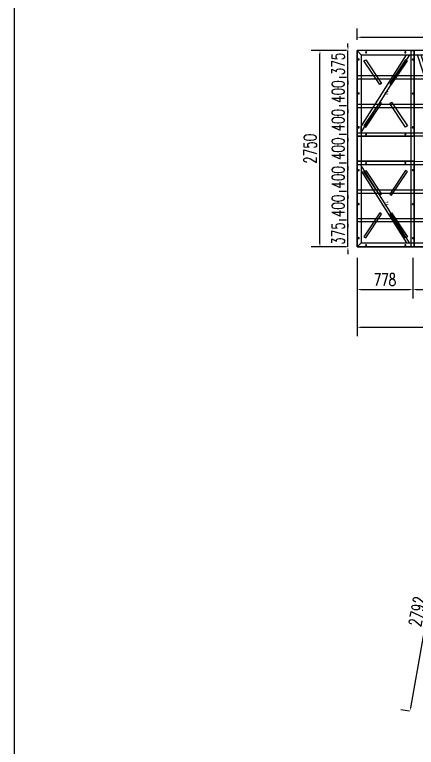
# Model space of a CAD drawing. Header units: millimetres. Extents: x -1471591 to 944464, y -468930 to 547002.
# Drawn here: x -979506 to -973886, y -170007 to -159748 of the extents above; entities that cross this region are included whole.
import ezdxf

# ---------------------------------------------------------------- set-up
doc = ezdxf.new("R2010")
doc.units = ezdxf.units.MM
doc.header["$LTSCALE"] = 10
doc.header["$PDMODE"] = 35
for name, color, linetype in [('PUB_TEXT', 7, 'Continuous'), ('W-FLOAT_BOWL浮筒', 253, 'Continuous'), ('W-STEEL_FRAME钢架', 3, 'Continuous'), ('W-STEEL_KEEL钢龙骨', 5, 'Continuous')]:
    doc.layers.add(name, color=color, linetype=linetype)
doc.styles.add('STANDARD_T3', font='simplex.shx', dxfattribs={"width": 0.7, "bigfont": 'hztxt.shx'})
doc.styles.add('黑体', font='simhei.ttf', dxfattribs={"width": 0.8})
doc.dimstyles.new('W&&50', dxfattribs={"dimtxt": 175, "dimasz": 50, "dimexe": 125, "dimexo": 150, "dimgap": 50, "dimtad": 1, "dimdec": 0, "dimzin": 0, "dimdsep": 46, "dimtxsty": 'STANDARD_T3', "dimcen": 0.09, "dimclrd": 1, "dimclre": 1, "dimclrt": 7, "dimazin": 2, "dimtfac": 1, "dimtdec": 0, "dimtix": 1, "dimtmove": 2, "dimatfit": 3, "dimfxl": 0, "dimtolj": 1, "dimtzin": 0, "dimarcsym": 0})

# ---------------------------------------------------------------- blocks, each defined once
blk = doc.blocks.new('*D1005')
at = {"color": 1, "lineweight": -2, "transparency": 16777216}
for p, q in [((-974715, -163151), (-974715, -163721)), ((-973937, -163151), (-973937, -163721)), ((-974665, -163596), (-973987, -163596))]:
    blk.add_line(p, q, dxfattribs=at)
at = {"color": 1, "transparency": 16777216}
for points in [[(-974665, -163588), (-974665, -163605), (-974715, -163596)], [(-973987, -163588), (-973987, -163605), (-973937, -163596)]]:
    blk.add_solid(points, dxfattribs=at)
at = {"layer": 'Defpoints', "color": 0, "transparency": 16777216}
for p in [(-974715, -163001), (-973937, -163001), (-973937, -163596)]:
    blk.add_point(p, dxfattribs=at)
at = {"color": 7, "transparency": 16777216, "insert": (-974326, -163459), "char_height": 175, "attachment_point": 5, "style": 'STANDARD_T3'}
blk.add_mtext('\\A1;778', dxfattribs=at)
blk = doc.blocks.new('*D1006')
at = {"color": 1, "lineweight": -2, "transparency": 16777216}
for p, q in [((-973937, -163151), (-973937, -163721)), ((-972892, -163151), (-972892, -163721)), ((-973887, -163596), (-972942, -163596))]:
    blk.add_line(p, q, dxfattribs=at)
at = {"color": 1, "transparency": 16777216}
for points in [[(-973887, -163588), (-973887, -163605), (-973937, -163596)], [(-972942, -163588), (-972942, -163605), (-972892, -163596)]]:
    blk.add_solid(points, dxfattribs=at)
at = {"layer": 'Defpoints', "color": 0, "transparency": 16777216}
for p in [(-973937, -163001), (-972892, -163001), (-972892, -163596)]:
    blk.add_point(p, dxfattribs=at)
at = {"color": 7, "transparency": 16777216, "insert": (-973415, -163459), "char_height": 175, "attachment_point": 5, "style": 'STANDARD_T3'}
blk.add_mtext('\\A1;1045', dxfattribs=at)
blk = doc.blocks.new('*D1017')
at = {"color": 1, "lineweight": -2, "transparency": 16777216}
for p, q in [((-974715, -163151), (-974715, -164251)), ((-964814, -163151), (-964814, -164251)), ((-974665, -164126), (-964864, -164126))]:
    blk.add_line(p, q, dxfattribs=at)
at = {"color": 1, "transparency": 16777216}
for points in [[(-974665, -164117), (-974665, -164134), (-974715, -164126)], [(-964864, -164117), (-964864, -164134), (-964814, -164126)]]:
    blk.add_solid(points, dxfattribs=at)
at = {"layer": 'Defpoints', "color": 0, "transparency": 16777216}
for p in [(-974715, -163001), (-964814, -163001), (-964814, -164126)]:
    blk.add_point(p, dxfattribs=at)
at = {"color": 7, "transparency": 16777216, "insert": (-969765, -163988), "char_height": 175, "attachment_point": 5, "style": 'STANDARD_T3'}
blk.add_mtext('\\A1;9901', dxfattribs=at)
blk = doc.blocks.new('*D1018')
at = {"color": 1, "lineweight": -2, "transparency": 16777216}
for p, q in [((-974715, -160101), (-974715, -159940)), ((-964330, -160101), (-964330, -159940)), ((-974665, -160065), (-964380, -160065))]:
    blk.add_line(p, q, dxfattribs=at)
at = {"color": 1, "transparency": 16777216}
for points in [[(-974665, -160056), (-974665, -160073), (-974715, -160065)], [(-964380, -160056), (-964380, -160073), (-964330, -160065)]]:
    blk.add_solid(points, dxfattribs=at)
at = {"layer": 'Defpoints', "color": 0, "transparency": 16777216}
for p in [(-964330, -160065), (-974715, -160251), (-964330, -160251)]:
    blk.add_point(p, dxfattribs=at)
at = {"color": 7, "transparency": 16777216, "insert": (-969523, -159927), "char_height": 175, "attachment_point": 5, "style": 'STANDARD_T3'}
blk.add_mtext('\\A1;10385', dxfattribs=at)
blk = doc.blocks.new('*D1019')
at = {"color": 1, "lineweight": -2, "transparency": 16777216}
for p, q in [((-974843, -162576), (-974843, -162526)), ((-974865, -162626), (-974968, -162626)), ((-974843, -163001), (-974843, -162626)), ((-974865, -163001), (-974968, -163001)), ((-974843, -163051), (-974843, -163101))]:
    blk.add_line(p, q, dxfattribs=at)
at = {"color": 1, "transparency": 16777216}
for points in [[(-974851, -162576), (-974835, -162576), (-974843, -162626)], [(-974851, -163051), (-974835, -163051), (-974843, -163001)]]:
    blk.add_solid(points, dxfattribs=at)
at = {"layer": 'Defpoints', "color": 0, "transparency": 16777216}
for p in [(-974843, -162626), (-974715, -162626), (-974715, -163001)]:
    blk.add_point(p, dxfattribs=at)
at = {"color": 7, "transparency": 16777216, "insert": (-974981, -162813), "char_height": 175, "attachment_point": 5, "rotation": 90, "style": 'STANDARD_T3'}
blk.add_mtext('\\A1;375', dxfattribs=at)
blk = doc.blocks.new('*D1020')
at = {"color": 1, "lineweight": -2, "transparency": 16777216}
for p, q in [((-974843, -162176), (-974843, -162126)), ((-974865, -162226), (-974968, -162226)), ((-974843, -162626), (-974843, -162226)), ((-974865, -162626), (-974968, -162626)), ((-974843, -162676), (-974843, -162726))]:
    blk.add_line(p, q, dxfattribs=at)
at = {"color": 1, "transparency": 16777216}
for points in [[(-974851, -162176), (-974835, -162176), (-974843, -162226)], [(-974851, -162676), (-974835, -162676), (-974843, -162626)]]:
    blk.add_solid(points, dxfattribs=at)
at = {"layer": 'Defpoints', "color": 0, "transparency": 16777216}
for p in [(-974843, -162226), (-974715, -162226), (-974715, -162626)]:
    blk.add_point(p, dxfattribs=at)
at = {"color": 7, "transparency": 16777216, "insert": (-974981, -162426), "char_height": 175, "attachment_point": 5, "rotation": 90, "style": 'STANDARD_T3'}
blk.add_mtext('\\A1;400', dxfattribs=at)
blk = doc.blocks.new('*D1021')
at = {"color": 1, "lineweight": -2, "transparency": 16777216}
for p, q in [((-974843, -161776), (-974843, -161726)), ((-974865, -161826), (-974968, -161826)), ((-974843, -162226), (-974843, -161826)), ((-974865, -162226), (-974968, -162226)), ((-974843, -162276), (-974843, -162326))]:
    blk.add_line(p, q, dxfattribs=at)
at = {"color": 1, "transparency": 16777216}
for points in [[(-974851, -161776), (-974835, -161776), (-974843, -161826)], [(-974851, -162276), (-974835, -162276), (-974843, -162226)]]:
    blk.add_solid(points, dxfattribs=at)
at = {"layer": 'Defpoints', "color": 0, "transparency": 16777216}
for p in [(-974843, -161826), (-974715, -161826), (-974715, -162226)]:
    blk.add_point(p, dxfattribs=at)
at = {"color": 7, "transparency": 16777216, "insert": (-974981, -162026), "char_height": 175, "attachment_point": 5, "rotation": 90, "style": 'STANDARD_T3'}
blk.add_mtext('\\A1;400', dxfattribs=at)
blk = doc.blocks.new('*D1022')
at = {"color": 1, "lineweight": -2, "transparency": 16777216}
for p, q in [((-974843, -161376), (-974843, -161326)), ((-974865, -161426), (-974968, -161426)), ((-974843, -161826), (-974843, -161426)), ((-974865, -161826), (-974968, -161826)), ((-974843, -161876), (-974843, -161926))]:
    blk.add_line(p, q, dxfattribs=at)
at = {"color": 1, "transparency": 16777216}
for points in [[(-974851, -161376), (-974835, -161376), (-974843, -161426)], [(-974851, -161876), (-974835, -161876), (-974843, -161826)]]:
    blk.add_solid(points, dxfattribs=at)
at = {"layer": 'Defpoints', "color": 0, "transparency": 16777216}
for p in [(-974843, -161426), (-974715, -161426), (-974715, -161826)]:
    blk.add_point(p, dxfattribs=at)
at = {"color": 7, "transparency": 16777216, "insert": (-974981, -161626), "char_height": 175, "attachment_point": 5, "rotation": 90, "style": 'STANDARD_T3'}
blk.add_mtext('\\A1;400', dxfattribs=at)
blk = doc.blocks.new('*D1023')
at = {"color": 1, "lineweight": -2, "transparency": 16777216}
for p, q in [((-974843, -160976), (-974843, -160926)), ((-974865, -161026), (-974968, -161026)), ((-974843, -161426), (-974843, -161026)), ((-974865, -161426), (-974968, -161426)), ((-974843, -161476), (-974843, -161526))]:
    blk.add_line(p, q, dxfattribs=at)
at = {"color": 1, "transparency": 16777216}
for points in [[(-974851, -160976), (-974835, -160976), (-974843, -161026)], [(-974851, -161476), (-974835, -161476), (-974843, -161426)]]:
    blk.add_solid(points, dxfattribs=at)
at = {"layer": 'Defpoints', "color": 0, "transparency": 16777216}
for p in [(-974843, -161026), (-974715, -161026), (-974715, -161426)]:
    blk.add_point(p, dxfattribs=at)
at = {"color": 7, "transparency": 16777216, "insert": (-974981, -161226), "char_height": 175, "attachment_point": 5, "rotation": 90, "style": 'STANDARD_T3'}
blk.add_mtext('\\A1;400', dxfattribs=at)
blk = doc.blocks.new('*D1024')
at = {"color": 1, "lineweight": -2, "transparency": 16777216}
for p, q in [((-974843, -160576), (-974843, -160526)), ((-974865, -160626), (-974968, -160626)), ((-974843, -161026), (-974843, -160626)), ((-974865, -161026), (-974968, -161026)), ((-974843, -161076), (-974843, -161126))]:
    blk.add_line(p, q, dxfattribs=at)
at = {"color": 1, "transparency": 16777216}
for points in [[(-974851, -160576), (-974835, -160576), (-974843, -160626)], [(-974851, -161076), (-974835, -161076), (-974843, -161026)]]:
    blk.add_solid(points, dxfattribs=at)
at = {"layer": 'Defpoints', "color": 0, "transparency": 16777216}
for p in [(-974843, -160626), (-974715, -160626), (-974715, -161026)]:
    blk.add_point(p, dxfattribs=at)
at = {"color": 7, "transparency": 16777216, "insert": (-974981, -160826), "char_height": 175, "attachment_point": 5, "rotation": 90, "style": 'STANDARD_T3'}
blk.add_mtext('\\A1;400', dxfattribs=at)
blk = doc.blocks.new('*D1025')
at = {"color": 1, "lineweight": -2, "transparency": 16777216}
for p, q in [((-974843, -160201), (-974843, -160151)), ((-974865, -160251), (-974968, -160251)), ((-974843, -160626), (-974843, -160251)), ((-974865, -160626), (-974968, -160626)), ((-974843, -160676), (-974843, -160726))]:
    blk.add_line(p, q, dxfattribs=at)
at = {"color": 1, "transparency": 16777216}
for points in [[(-974851, -160201), (-974835, -160201), (-974843, -160251)], [(-974851, -160676), (-974835, -160676), (-974843, -160626)]]:
    blk.add_solid(points, dxfattribs=at)
at = {"layer": 'Defpoints', "color": 0, "transparency": 16777216}
for p in [(-974843, -160251), (-974715, -160251), (-974715, -160626)]:
    blk.add_point(p, dxfattribs=at)
at = {"color": 7, "transparency": 16777216, "insert": (-974981, -160438), "char_height": 175, "attachment_point": 5, "rotation": 90, "style": 'STANDARD_T3'}
blk.add_mtext('\\A1;375', dxfattribs=at)
blk = doc.blocks.new('*D1026')
at = {"color": 1, "lineweight": -2, "transparency": 16777216}
for p, q in [((-974864, -160251), (-975360, -160251)), ((-975235, -162951), (-975235, -160301)), ((-974865, -163001), (-975360, -163001))]:
    blk.add_line(p, q, dxfattribs=at)
at = {"color": 1, "transparency": 16777216}
for points in [[(-975243, -160301), (-975227, -160301), (-975235, -160251)], [(-975243, -162951), (-975227, -162951), (-975235, -163001)]]:
    blk.add_solid(points, dxfattribs=at)
at = {"layer": 'Defpoints', "color": 0, "transparency": 16777216}
for p in [(-975235, -160251), (-974714, -160251), (-974715, -163001)]:
    blk.add_point(p, dxfattribs=at)
at = {"color": 7, "transparency": 16777216, "insert": (-975373, -161626), "char_height": 175, "attachment_point": 5, "rotation": 90, "style": 'STANDARD_T3'}
blk.add_mtext('\\A1;2750', dxfattribs=at)
blk = doc.blocks.new('*D1083')
at = {"color": 1, "lineweight": -2, "transparency": 16777216}
for p, q in [((-973502, -166801), (-973969, -169453)), ((-973499, -166751), (-973616, -166730)), ((-973983, -169501), (-974101, -169480))]:
    blk.add_line(p, q, dxfattribs=at)
at = {"color": 1, "transparency": 16777216}
for points in [[(-973510, -166800), (-973493, -166803), (-973493, -166752)], [(-973977, -169451), (-973961, -169454), (-973977, -169502)]]:
    blk.add_solid(points, dxfattribs=at)
at = {"layer": 'Defpoints', "color": 0, "transparency": 16777216}
for p in [(-973351, -166777), (-973977, -169502), (-973836, -169527)]:
    blk.add_point(p, dxfattribs=at)
at = {"color": 7, "transparency": 16777216, "insert": (-973871, -168103), "char_height": 175, "attachment_point": 5, "rotation": 80.0073, "style": 'STANDARD_T3'}
blk.add_mtext('\\A1;2792', dxfattribs=at)
blk = doc.blocks.new('*D1186')
at = {"color": 1, "lineweight": -2, "transparency": 16777216}
blk.add_arc((-964814, -163001), 359, 88.0136, 172.0051, dxfattribs=at)
at = {"color": 1, "transparency": 16777216}
for points in [[(-964801, -162634), (-964803, -162651), (-964752, -162648)], [(-965161, -162951), (-965178, -162950), (-965173, -163001)]]:
    blk.add_solid(points, dxfattribs=at)
at = {"layer": 'Defpoints', "color": 0, "transparency": 16777216}
for p in [(-964330, -160251), (-964956, -162672), (-974715, -163001), (-964814, -163001), (-964814, -163001)]:
    blk.add_point(p, dxfattribs=at)
at = {"color": 7, "transparency": 16777216, "insert": (-965133, -162621), "char_height": 175, "attachment_point": 5, "rotation": 40.0094, "style": 'STANDARD_T3'}
blk.add_mtext('\\A1;99.98°', dxfattribs=at)
blk = doc.blocks.new('*D1187')
at = {"color": 1, "lineweight": -2, "transparency": 16777216}
blk.add_arc((-964330, -160251), 471, 186.0827, 253.9358, dxfattribs=at)
at = {"color": 1, "transparency": 16777216}
for points in [[(-964807, -160301), (-964791, -160300), (-964802, -160251)], [(-964459, -160695), (-964463, -160712), (-964412, -160715)]]:
    blk.add_solid(points, dxfattribs=at)
at = {"layer": 'Defpoints', "color": 0, "transparency": 16777216}
for p in [(-974715, -160251), (-964330, -160251), (-964330, -160251), (-964751, -160462), (-964814, -163001)]:
    blk.add_point(p, dxfattribs=at)
at = {"color": 7, "transparency": 16777216, "insert": (-964586, -160465), "char_height": 175, "attachment_point": 5, "rotation": 310.0093, "style": 'STANDARD_T3'}
blk.add_mtext('\\A1;80.02°', dxfattribs=at)
blk = doc.blocks.new('*U1285')
at = {"layer": 'W-STEEL_FRAME钢架', "color": 1}
blk.add_lwpolyline([(452, 1317), (406, 1317), (-452, -1317), (-406, -1317)], close=True, dxfattribs=at)
blk = doc.blocks.new('*U1284')
at = {"color": 0, "linetype": 'ByBlock', "lineweight": -2}
for p in [(0, 0), (1800, 0), (3600, 0), (5400, 0), (7200, 0)]:
    blk.add_blockref('*U1285', p, dxfattribs=at)
blk = doc.blocks.new('$matou$00000186')
for points in [[(-600, 400), (600, 400), (600, -400), (-600, -400)], [(-456, 304), (-472, 279), (-140, 57), (-123, 82)], [(456, 304), (472, 279), (140, 57), (123, 82)], [(-456, -304), (-472, -279), (-140, -57), (-123, -82)], [(456, -304), (472, -279), (140, -57), (123, -82)]]:
    blk.add_lwpolyline(points, close=True)
at = {"color": 1}
for centre in [(-475, 378), (0, 378), (475, 378), (-575, 275), (575, 275), (-575, -275), (575, -275), (-475, -378), (0, -378), (475, -378)]:
    blk.add_circle(centre, 7, dxfattribs=at)
at = {"layer": 'PUB_TEXT', "style": '黑体', "width": 0.8}
blk.add_text('JY', height=52.6, dxfattribs=at).set_placement((-44, -35))
blk = doc.blocks.new('*U1287')
at = {"layer": 'W-FLOAT_BOWL浮筒', "rotation": 90}
blk.add_blockref('$matou$00000186', (0, 0), dxfattribs=at)
blk = doc.blocks.new('*U1286')
at = {"color": 0, "linetype": 'ByBlock', "lineweight": -2}
for p in [(0, 1550), (1800, 1550), (3600, 1550), (5400, 1550), (7200, 1550), (9000, 1550), (0, 0), (1800, 0), (3600, 0), (5400, 0), (7200, 0), (9000, 0)]:
    blk.add_blockref('*U1287', p, dxfattribs=at)
blk = doc.blocks.new('E-2')
blk.add_lwpolyline([(-974715, -163001), (-964814, -163001), (-964330, -160251), (-974715, -160251), (-974715, -163001)])
at = {"layer": 'W-STEEL_FRAME钢架'}
for points in [[(-974657, -162943), (-974715, -163001), (-974715, -160251), (-974657, -160309)], [(-974657, -160309), (-964399, -160309), (-964330, -160251), (-974715, -160251)], [(-964399, -160309), (-964330, -160251), (-964814, -163001), (-964863, -162943)], [(-974657, -162943), (-964863, -162943), (-964814, -163001), (-974715, -163001)]]:
    blk.add_lwpolyline(points, close=True, dxfattribs=at)
at = {"layer": 'W-STEEL_FRAME钢架', "color": 6}
for points in [[(-974026, -160309), (-973981, -160309), (-974657, -161391), (-974657, -161316)], [(-972789, -160309), (-972834, -160309), (-972158, -161391), (-972158, -161316)], [(-970426, -160309), (-970381, -160309), (-971057, -161391), (-971057, -161316)], [(-969189, -160309), (-969234, -160309), (-968558, -161391), (-968558, -161316)], [(-966826, -160309), (-966781, -160309), (-967457, -161391), (-967457, -161316)], [(-965589, -160309), (-965634, -160309), (-964958, -161391), (-964958, -161316)], [(-974026, -162943), (-973981, -162943), (-974657, -161861), (-974657, -161936)], [(-972789, -162943), (-972834, -162943), (-972158, -161861), (-972158, -161936)], [(-970426, -162943), (-970381, -162943), (-971057, -161861), (-971057, -161936)], [(-969189, -162943), (-969234, -162943), (-968558, -161861), (-968558, -161936)], [(-966826, -162943), (-966781, -162943), (-967457, -161861), (-967457, -161936)], [(-965589, -162943), (-965634, -162943), (-964958, -161861), (-964958, -161936)]]:
    blk.add_lwpolyline(points, close=True, dxfattribs=at)
at = {"layer": 'W-STEEL_FRAME钢架', "color": 1}
for points in [[(-973916, -163001), (-973959, -163001), (-973959, -160251), (-973916, -160251)], [(-972871, -163001), (-972914, -163001), (-972914, -160251), (-972871, -160251)], [(-972116, -163001), (-972159, -163001), (-972159, -160251), (-972116, -160251)], [(-971071, -163001), (-971114, -163001), (-971114, -160251), (-971071, -160251)], [(-970316, -163001), (-970359, -163001), (-970359, -160251), (-970316, -160251)], [(-969271, -163001), (-969314, -163001), (-969314, -160251), (-969271, -160251)], [(-968516, -163001), (-968559, -163001), (-968559, -160251), (-968516, -160251)], [(-967471, -163001), (-967514, -163001), (-967514, -160251), (-967471, -160251)], [(-966716, -163001), (-966759, -163001), (-966759, -160251), (-966716, -160251)], [(-965671, -163001), (-965714, -163001), (-965714, -160251), (-965671, -160251)], [(-964959, -163001), (-964916, -163001), (-964916, -160251), (-964959, -160251)], [(-964923, -160846), (-964431, -160845), (-964431, -160802), (-964923, -160803)], [(-964923, -161651), (-964573, -161652), (-964573, -161609), (-964923, -161608)], [(-964923, -162422), (-964709, -162421), (-964709, -162378), (-964923, -162379)]]:
    blk.add_lwpolyline(points, close=True, dxfattribs=at)
at = {"layer": 'W-STEEL_KEEL钢龙骨'}
for points in [[(-974715, -160646), (-964396, -160645), (-964396, -160605), (-974715, -160606)], [(-974715, -161046), (-964467, -161047), (-964467, -161007), (-974715, -161006)], [(-974715, -161446), (-964537, -161446), (-964537, -161406), (-974715, -161406)], [(-974715, -161846), (-964608, -161847), (-964608, -161807), (-974715, -161806)], [(-974715, -162246), (-964678, -162247), (-964678, -162207), (-974715, -162206)], [(-974715, -162646), (-964748, -162646), (-964748, -162606), (-974715, -162606)]]:
    blk.add_lwpolyline(points, close=True, dxfattribs=at)
at = {"xscale": -1}
for name, p, rotation in [('*U1286', (-974315, -160851), 180), ('*U1284', (-973418, -161626), 180.0000000145544)]:
    blk.add_blockref(name, p, dxfattribs=dict(at, rotation=rotation))

msp = doc.modelspace()

# ---------------------------------------------------------------- linework, layer by layer
msp.add_lwpolyline([(-979506.5, -142711), (-833837.5, -142711), (-833837.5, -180989), (-979506.5, -180989)], close=True)

# ---------------------------------------------------------------- block references
msp.add_blockref('E-2', (0, 0))

# ---------------------------------------------------------------- dimensions: what is measured, and where the dimension line sits
for base, p1, p2, picture, middle in [((-964330.4021, -160064.7815), (-974714.938, -160250.776), (-964330.4021, -160250.8063), '*D1018', (-969522.6701, -159927.2815)), ((-973936.9, -163596.5), (-974714.9, -163000.8), (-973936.9, -163000.8), '*D1005', (-974325.9, -163459)), ((-964814.3694, -164125.7232), (-974714.938, -163000.7832), (-964814.3694, -163000.7839), '*D1017', (-969764.6537, -163988.2232)), ((-972892.4380124, -163596.4724321), (-973936.9380124, -163000.7759878), (-972892.4380124, -163000.7759871), '*D1006', (-973414.6880124, -163458.9724321))]:
    dim = msp.add_linear_dim(base=base, p1=p1, p2=p2, dimstyle='W&&50')
    dim.commit()
    dim.dimension.update_dxf_attribs({"geometry": picture, "text_midpoint": middle})
for base, line2, picture, middle in [((-964751.4, -160462.3), ((-964330.4, -160250.8), (-974714.9, -160250.8)), '*D1187', (-964586, -160465.3)), ((-964956.5, -162671.5), ((-964814.4, -163000.8), (-974714.9, -163000.8)), '*D1186', (-965133.3, -162620.8))]:
    dim = msp.add_angular_dim_2l(base=base, line1=((-964330.4, -160250.8), (-964814.4, -163000.8)), line2=line2, dimstyle='W&&50')
    dim.commit()
    dim.dimension.update_dxf_attribs({"geometry": picture, "text_midpoint": middle})
for base, p1, p2, picture, middle in [((-974843.1, -160250.8), (-974714.9, -160625.8), (-974714.9, -160250.8), '*D1025', (-974980.6, -160438.3)), ((-975235.1, -160250.8), (-974714.9, -163000.8), (-974713.8, -160250.8), '*D1026', (-975372.6, -161625.8)), ((-974843.1, -160625.8), (-974714.9, -161025.8), (-974714.9, -160625.8), '*D1024', (-974980.6, -160825.8)), ((-974843.1, -161025.8), (-974714.9, -161425.8), (-974714.9, -161025.8), '*D1023', (-974980.6, -161225.8)), ((-974843.1, -161425.8), (-974714.9, -161825.8), (-974714.9, -161425.8), '*D1022', (-974980.6, -161625.8)), ((-974843.1, -161825.8), (-974714.9, -162225.8), (-974714.9, -161825.8), '*D1021', (-974980.6, -162025.8)), ((-974843.1, -162225.8), (-974714.9, -162625.8), (-974714.9, -162225.8), '*D1020', (-974980.6, -162425.8)), ((-974843.1, -162625.8), (-974714.9, -163000.8), (-974714.9, -162625.8), '*D1019', (-974980.6, -162813.3))]:
    dim = msp.add_linear_dim(base=base, p1=p1, p2=p2, angle=90, dimstyle='W&&50')
    dim.commit()
    dim.dimension.update_dxf_attribs({"geometry": picture, "text_midpoint": middle})
dim = msp.add_aligned_dim(p1=(-973351, -166776.9), p2=(-973835.6, -169526.9), distance=-144.1, dimstyle='W&&50')
dim.commit()
dim.dimension.update_dxf_attribs({"geometry": '*D1083', "text_midpoint": (-973870.6, -168103)})

doc.saveas('drawing.dxf')
